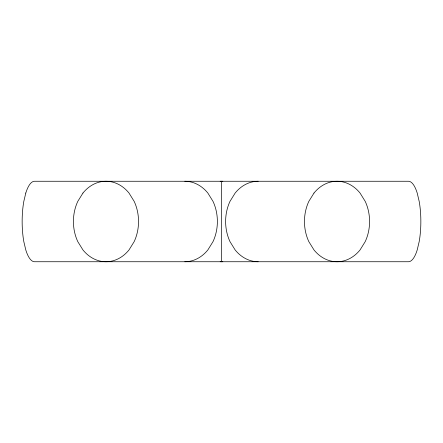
<?xml version="1.0" encoding="UTF-8"?>
<svg xmlns="http://www.w3.org/2000/svg" width="443" height="443" viewBox="0 0 443 443"><rect width="100%" height="100%" fill="white"/><g stroke="black" fill="none" stroke-linecap="round" stroke-linejoin="round"><path stroke-width="0.66" d="M221.5 181.259L221.5 261.741M222.807 261.719A40.241 40.241 0 0 1 220.193 261.719M220.193 181.281A40.241 40.241 0 0 1 222.807 181.281M184.825 181.259A40.241 32.555 90 0 1 207.845 193.043L213.017 201.382A40.241 32.555 -90 0 1 213.017 241.618L207.845 249.957A40.241 32.555 90 0 1 184.825 261.741M258.175 261.741A40.241 32.555 -90 0 1 235.155 249.957L229.983 241.618A40.241 32.555 -90 0 1 229.983 201.382L235.155 193.043A40.241 32.555 -90 0 1 258.175 181.259M25.794 193.043L23.817 201.382A40.241 12.437 90 0 0 23.817 241.618L25.794 249.957A40.241 12.437 90 0 0 34.587 261.741L408.413 261.741A40.241 12.437 -90 0 0 417.206 249.957L419.183 241.618A40.241 12.437 -90 0 0 419.183 201.382L417.206 193.043A40.241 12.437 -90 0 0 408.413 181.259L34.587 181.259A40.241 12.437 90 0 0 25.794 193.043M82.957 193.043L77.785 201.382A40.241 32.555 -90 0 0 77.785 241.618L82.957 249.957A40.241 32.555 -90 0 0 129.002 249.957L134.174 241.618A40.241 32.555 -90 0 0 134.174 201.382L129.002 193.043A40.241 32.555 90 0 0 82.957 193.043M313.998 193.043L308.826 201.382A40.241 32.555 -90 0 0 308.826 241.618L313.998 249.957A40.241 32.555 -90 0 0 360.043 249.957L365.215 241.618A40.241 32.555 -90 0 0 365.215 201.382L360.043 193.043A40.241 32.555 90 0 0 337.018 181.259A40.241 32.555 -90 0 0 313.998 193.043"/></g></svg>
